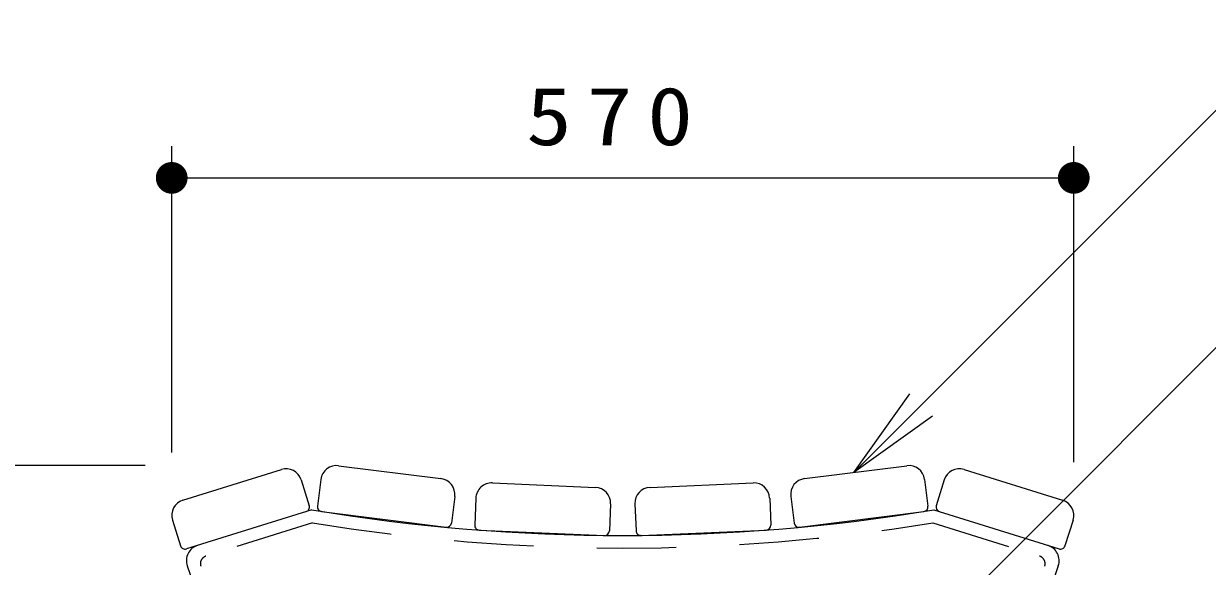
# Model space of a CAD drawing. Units: millimetres on the paper, scale 1:20. Extents: x -365 to 10, y -38 to 257.
# Drawn here: x -114.66 to -77.36, y 130.07 to 147.18 of the extents above; entities that cross this region are included whole.
import ezdxf

# ---------------------------------------------------------------- set-up
doc = ezdxf.new("R2010")
doc.units = ezdxf.units.MM
doc.linetypes.add('USER1', pattern=[4.5, 2.5, -2])
doc.layers.add('LY_1', color=7, linetype='Continuous', lineweight=25)
doc.styles.add('ＭＳ ゴシック', font='')
doc.styles.get('ＭＳ ゴシック').set_extended_font_data('MS Gothic')

# ---------------------------------------------------------------- blocks, each defined once
blk = doc.blocks.new('filled_dot')
at = {"color": 0, "linetype": 'Continuous', "lineweight": -2, "const_width": 1.25}
blk.add_lwpolyline([(-0.625, 0, 1), (0.625, 0, 1)], format="xyb", close=True, dxfattribs=at)

msp = doc.modelspace()

# ---------------------------------------------------------------- linework, layer by layer
at = {"layer": 'LY_1', "lineweight": 13}
for p, q in [((-109.992, 133.664), (-109.992, 143.317)), ((-81.571, 133.352), (-81.571, 143.317)), ((-109.992, 142.317), (-81.571, 142.317)), ((-88.501, 133.035), (-86.733, 135.51)), ((-88.501, 133.035), (-86.379, 135.156)), ((-86.026, 134.803), (-88.501, 133.035)), ((-110.825, 133.25), (-137.156, 133.25))]:
    msp.add_line(p, q, dxfattribs=at)
at = {"layer": 'LY_1', "color": 4}
for p, q in [((-104.732, 133.246), (-101.508, 132.838)), ((-90.054, 132.838), (-86.83, 133.246)), ((-109.641, 132.158), (-106.538, 133.126)), ((-105.912, 132.797), (-105.659, 131.986)), ((-105.291, 132.813), (-105.398, 131.97)), ((-86.271, 132.813), (-86.164, 131.97)), ((-85.651, 132.798), (-85.905, 131.986)), ((-85.025, 133.126), (-81.923, 132.158)), ((-99.889, 132.702), (-96.642, 132.564)), ((-94.92, 132.564), (-91.673, 132.702)), ((-101.075, 132.28), (-101.181, 131.436)), ((-100.41, 132.223), (-100.446, 131.374)), ((-96.164, 132.043), (-96.2, 131.194)), ((-95.398, 132.043), (-95.362, 131.194)), ((-91.152, 132.223), (-91.116, 131.374)), ((-90.488, 132.28), (-90.381, 131.436)), ((-105.581, 131.853), (-109.528, 130.622)), ((-105.268, 131.802), (-101.349, 131.306)), ((-90.213, 131.306), (-86.294, 131.802)), ((-85.981, 131.853), (-82.035, 130.622)), ((-109.969, 131.532), (-109.716, 130.72)), ((-81.594, 131.532), (-81.847, 130.721)), ((-100.303, 131.218), (-96.356, 131.05)), ((-95.206, 131.05), (-91.26, 131.218)), ((-109.504, 130.09), (-109.254, 129.365)), ((-82.058, 130.09), (-82.308, 129.365))]:
    msp.add_line(p, q, dxfattribs=at)
at = {"layer": 'LY_1', "linetype": 'USER1', "lineweight": 13}
for p, q in [((-105.553, 131.443), (-108.913, 130.395)), ((-86.01, 131.443), (-82.649, 130.395))]:
    msp.add_line(p, q, dxfattribs=at)
at = {"layer": 'LY_1', "lineweight": 13}
for points in [[(-88.501, 133.035), (-74.358, 147.177), (-35.332, 147.177)], [(-87.137, 126.912), (-72.995, 141.054), (-39.962, 141.054)]]:
    msp.add_lwpolyline(points, dxfattribs=at)
at = {"layer": 'LY_1', "color": 4}
for centre, radius, start, end in [((-106.389, 132.649), 0.5, 17.3255, 107.3254), ((-104.795, 132.75), 0.5, 82.789, 172.789), ((-86.767, 132.75), 0.5, 7.211, 97.211), ((-85.174, 132.649), 0.5, 72.6745, 162.6745), ((-101.571, 132.342), 0.5, 352.789, 82.789), ((-89.991, 132.342), 0.5, 97.211, 187.2109), ((-99.911, 132.202), 0.5, 87.5644, 177.5644), ((-96.663, 132.064), 0.5, 357.5645, 87.5644), ((-94.899, 132.064), 0.5, 92.4355, 182.4355), ((-91.652, 132.202), 0.5, 2.4355, 92.4355), ((-109.492, 131.681), 0.5, 107.3254, 197.3254), ((-82.071, 131.681), 0.5, 342.6746, 72.6745), ((-105.802, 131.941), 0.15, 287.3255, 17.3255), ((-95.781, 191.047), 60, 260.59955, 279.40046), ((-105.249, 131.951), 0.15, 172.789, 262.789), ((-86.313, 131.951), 0.15, 277.211, 7.211), ((-85.761, 131.942), 0.15, 162.6745, 252.6745), ((-101.33, 131.455), 0.15, 262.789, 352.789), ((-100.296, 131.368), 0.15, 177.5644, 267.5645), ((-91.266, 131.368), 0.15, 272.4355, 2.4355), ((-90.232, 131.455), 0.15, 187.211, 277.211), ((-96.35, 131.2), 0.15, 267.5645, 357.5645), ((-95.212, 131.2), 0.15, 182.4355, 272.4355), ((-109.573, 130.765), 0.15, 197.3254, 287.3255), ((-109.031, 130.253), 0.5, 107.3255, 199.0256), ((-82.531, 130.253), 0.5, 340.9743, 72.6745), ((-81.99, 130.765), 0.15, 252.6746, 342.6746)]:
    msp.add_arc(centre, radius, start, end, dxfattribs=at)
at = {"layer": 'LY_1', "linetype": 'USER1', "lineweight": 13}
for centre, radius, start, end in [((-95.781, 191.047), 60.4, 260.68982, 279.31016), ((-108.839, 130.156), 0.25, 107.3256, 199.0255), ((-82.723, 130.156), 0.25, 340.9744, 72.6744)]:
    msp.add_arc(centre, radius, start, end, dxfattribs=at)

# ---------------------------------------------------------------- block references
at = {"layer": 'LY_1', "lineweight": 13, "xscale": 0.4, "yscale": 0.4}
msp.add_blockref('filled_dot', (-109.992, 142.317), dxfattribs=at)
at = {"layer": 'LY_1', "lineweight": 13, "xscale": 0.4, "yscale": 0.4, "rotation": 180}
msp.add_blockref('filled_dot', (-81.571, 142.317), dxfattribs=at)

# ---------------------------------------------------------------- texts
at = {"layer": 'LY_1', "insert": (-95.961, 143.317), "char_height": 1.833, "attachment_point": 8, "style": 'ＭＳ ゴシック'}
msp.add_mtext('\\T1.33;\\W1.15;570', dxfattribs=at)

doc.saveas('drawing.dxf')
